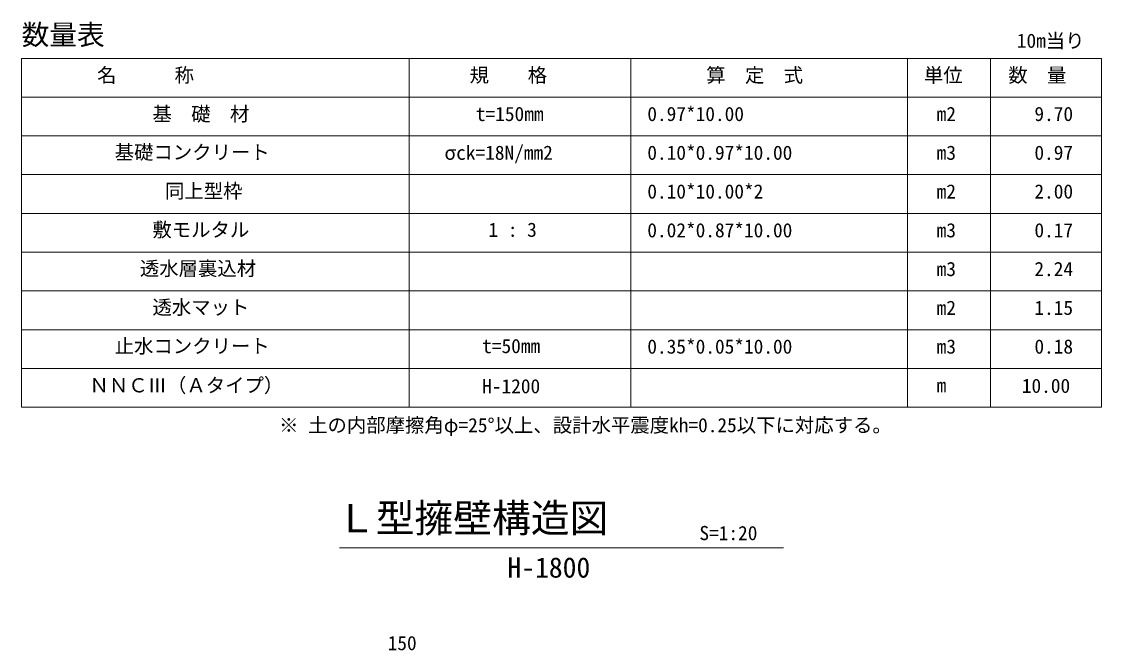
# Model space of a CAD drawing. Units: millimetres, scale not verified, with parts at other scales. Extents: x -252 to 252048, y 18866 to 78266.
# Drawn here: x 30759 to 50259, y 48403 to 59757 of the extents above; entities that cross this region are included whole.
import ezdxf
from ezdxf.enums import TextEntityAlignment as Align

# ---------------------------------------------------------------- set-up
doc = ezdxf.new("R2010")
doc.units = ezdxf.units.MM
doc.header["$LTSCALE"] = 300
for name, color, linetype in [('D-MTR', 1, 'Continuous'), ('D-MTR-TXT', 1, 'Continuous'), ('D-TTL-TXT', 1, 'Continuous')]:
    doc.layers.add(name, color=color, linetype=linetype)
for name, color, linetype, lineweight in [('D-MTR-FRAM', 7, 'Continuous', 18), ('D-STR-DIM', 7, 'Continuous', 18), ('D-TTL-LINE', 7, 'Continuous', 18)]:
    doc.layers.add(name, color=color, linetype=linetype, lineweight=lineweight)
doc.styles.add('ＭＳ ゴシック', font='')
doc.styles.get('ＭＳ ゴシック').set_extended_font_data('MS Gothic')

msp = doc.modelspace()

# ---------------------------------------------------------------- linework, layer by layer
at = {"layer": 'D-MTR-FRAM'}
for p, q in [((30758.9, 59093.2), (50258.9, 59093.2)), ((30758.9, 52793.2), (30758.9, 59093.2)), ((37758.9, 52793.2), (37758.9, 59093.2)), ((41758.9, 52793.2), (41758.9, 59093.2)), ((46758.9, 52793.2), (46758.9, 59093.2)), ((48258.9, 52793.2), (48258.9, 59093.2)), ((48258.9, 52793.2), (48258.9, 59093.2)), ((50258.9, 59093.2), (50258.9, 52793.2)), ((30758.9, 58393.2), (50258.9, 58393.2)), ((30758.9, 57693.2), (50258.9, 57693.2)), ((30758.9, 56993.2), (50258.9, 56993.2)), ((30758.9, 56293.2), (50258.9, 56293.2)), ((30758.9, 55593.2), (50258.9, 55593.2)), ((30758.9, 54893.2), (50258.9, 54893.2)), ((30758.9, 54193.2), (50258.9, 54193.2)), ((30758.9, 53493.2), (50258.9, 53493.2)), ((30758.9, 52793.2), (50258.9, 52793.2))]:
    msp.add_line(p, q, dxfattribs=at)
at = {"layer": 'D-TTL-LINE'}
msp.add_line((36499.2, 50252.4), (44518.5, 50252.4), dxfattribs=at)

# ---------------------------------------------------------------- texts
at = {"layer": 'D-MTR', "style": 'ＭＳ ゴシック'}
msp.add_text('数量表', height=366.6, dxfattribs=at).set_placement((30758.9, 59226.6), align=Align.BOTTOM_LEFT)
at = {"layer": 'D-MTR-TXT', "style": 'ＭＳ ゴシック'}
for s, p in [('10m当り', (48731, 59206.6)), ('名\u3000\u3000\u3000称', (32121.8, 58584.6)), ('規\u3000\u3000格', (38849.2, 58584.6)), ('算\u3000定\u3000式', (43121.8, 58584.6)), ('単位', (47054, 58584.6)), ('数\u3000量', (48576.6, 58584.6)), ('基\u3000礎\u3000材', (33121.8, 57884.6)), ('t=150mm', (38962.9, 57884.6)), ('0.97*10.00', (42058.9, 57884.6)), ('m2', (47283.9, 57884.6)), ('9.70', (49049.2, 57884.6)), ('基礎コンクリート', (32439.6, 57193.6)), ('σck=18N/mm2', (38394.4, 57184.6)), ('0.10*0.97*10.00', (42058.9, 57184.6)), ('m3', (47283.9, 57184.6)), ('0.97', (49049.2, 57184.6)), ('同上型枠', (33349.2, 56493.6)), ('0.10*10.00*2', (42058.9, 56484.6)), ('m2', (47283.9, 56484.6)), ('2.00', (49049.2, 56484.6)), ('敷モルタル', (33121.8, 55793.6)), ('1 : 3', (39190.3, 55793.6)), ('0.02*0.87*10.00', (42058.9, 55784.6)), ('m3', (47283.9, 55784.6)), ('0.17', (49049.2, 55784.6)), ('透水層裏込材', (32894.4, 55093.6)), ('m3', (47283.9, 55084.6)), ('2.24', (49049.2, 55084.6)), ('透水マット', (33121.8, 54393.6)), ('m2', (47283.9, 54384.6)), ('1.15', (49049.2, 54384.6)), ('止水コンクリート', (32439.6, 53693.6)), ('t=50mm', (39076.6, 53693.6)), ('0.35*0.05*10.00', (42058.9, 53684.6)), ('m3', (47283.9, 53684.6)), ('0.18', (49049.2, 53684.6)), ('ＮＮＣⅢ（Ａタイプ）', (31984.7, 52984.6)), ('H-1200', (39076.6, 52968.2)), ('m', (47283.9, 52984.6)), ('10.00', (48821.8, 52975.6)), ('※ 土の内部摩擦角φ=25°以上、設計水平震度kh=0.25以下に対応する。', (35408.9, 52264.9))]:
    msp.add_text(s, height=256.6, dxfattribs=at).set_placement(p, align=Align.BOTTOM_LEFT)
at = {"layer": 'D-STR-DIM', "color": 1, "style": 'ＭＳ ゴシック'}
msp.add_text('150', height=256.6, dxfattribs=at).set_placement((37369.4, 48330.1), align=Align.BOTTOM_LEFT)
at = {"layer": 'D-TTL-TXT', "style": 'ＭＳ ゴシック'}
for s, height, p in [('Ｌ型擁壁構造図', 513.2, (36454.8, 50380.4)), ('S=1:20', 256.6, (42999.2, 50316.4)), ('H-1800', 366.6, (39532.3, 49607))]:
    msp.add_text(s, height=height, dxfattribs=at).set_placement(p, align=Align.BOTTOM_LEFT)

doc.saveas('drawing.dxf')
